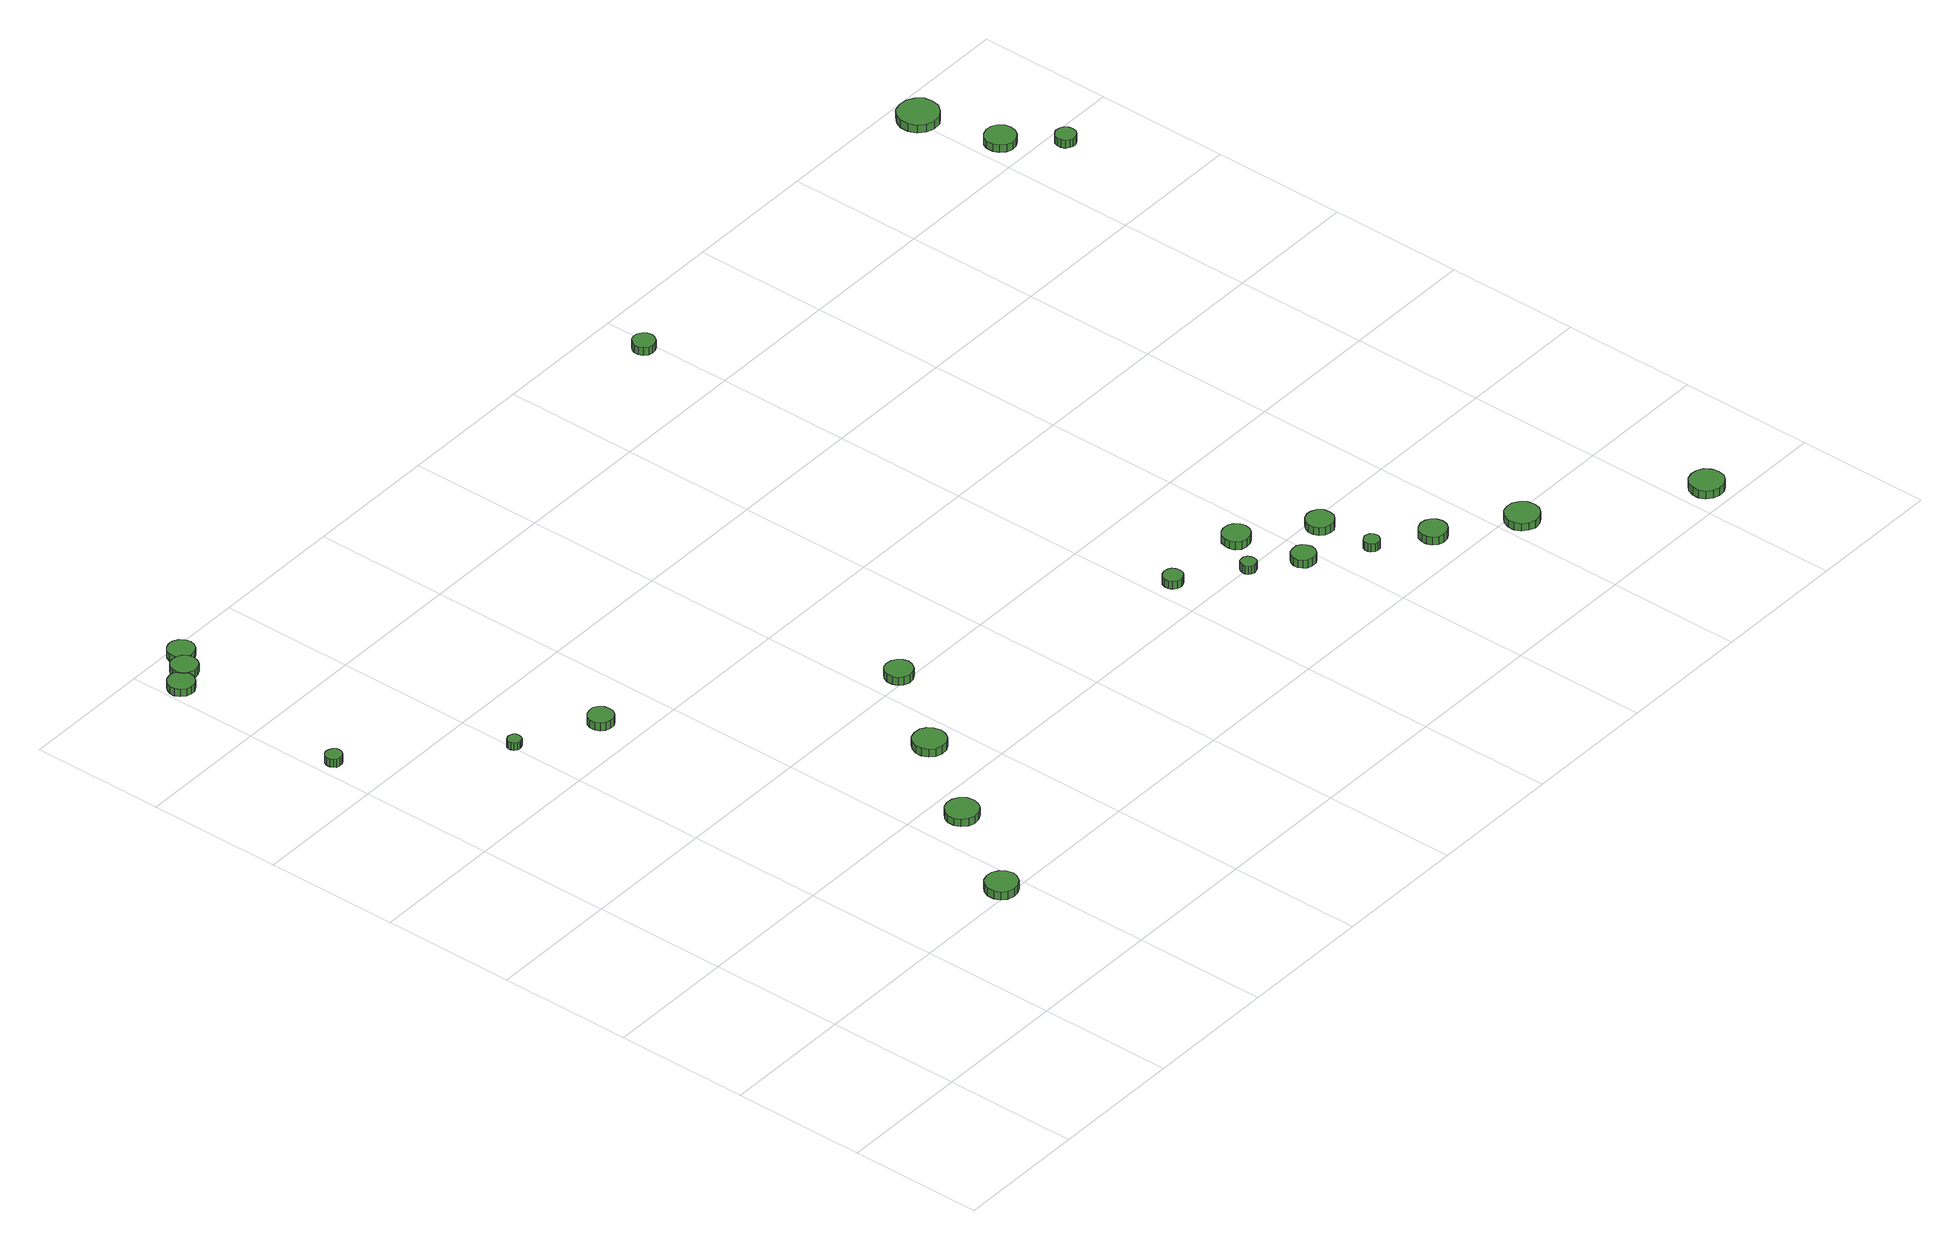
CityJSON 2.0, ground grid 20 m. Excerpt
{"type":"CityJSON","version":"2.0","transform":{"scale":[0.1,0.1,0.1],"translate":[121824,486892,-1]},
"CityObjects":{
"tree1":{"type":"SolitaryVegetationObject","attributes":{"function":"something"},"geometry":[{"type":"MultiSurface","lod":"1","boundaries":[[[0,1,2,3,4,5,6,7,8,9,10,11,12,13,14]],[[15,16,17,18,19,20,21,22,23,24,25,26,27,28,29]],[[0,29,28,1]],[[1,28,27,2]],[[2,27,26,3]],[[3,26,25,4]],[[4,25,24,5]],[[5,24,23,6]],[[6,23,22,7]],[[7,22,21,8]],[[8,21,20,9]],[[9,20,19,10]],[[10,19,18,11]],[[11,18,17,12]],[[12,17,16,13]],[[13,16,15,14]],[[14,15,29,0]]]}]},
"tree2":{"type":"SolitaryVegetationObject","attributes":{"function":"something"},"geometry":[{"type":"MultiSurface","lod":"1","boundaries":[[[30,31,32,33,34,35,36,37,38,39,40,41,42,43,44]],[[45,46,47,48,49,50,51,52,53,54,55,56,57,58,59]],[[30,59,58,31]],[[31,58,57,32]],[[32,57,56,33]],[[33,56,55,34]],[[34,55,54,35]],[[35,54,53,36]],[[36,53,52,37]],[[37,52,51,38]],[[38,51,50,39]],[[39,50,49,40]],[[40,49,48,41]],[[41,48,47,42]],[[42,47,46,43]],[[43,46,45,44]],[[44,45,59,30]]]}]},
"tree3":{"type":"SolitaryVegetationObject","attributes":{"function":"something"},"geometry":[{"type":"MultiSurface","lod":"1","boundaries":[[[60,61,62,63,64,65,66,67,68,69,70,71,72,73,74]],[[75,76,77,78,79,80,81,82,83,84,85,86,87,88,89]],[[60,89,88,61]],[[61,88,87,62]],[[62,87,86,63]],[[63,86,85,64]],[[64,85,84,65]],[[65,84,83,66]],[[66,83,82,67]],[[67,82,81,68]],[[68,81,80,69]],[[69,80,79,70]],[[70,79,78,71]],[[71,78,77,72]],[[72,77,76,73]],[[73,76,75,74]],[[74,75,89,60]]]}]},
"tree4":{"type":"SolitaryVegetationObject","attributes":{"function":"something"},"geometry":[{"type":"MultiSurface","lod":"1","boundaries":[[[90,91,92,93,94,95,96,97,98,99,100,101,102,103,104]],[[105,106,107,108,109,110,111,112,113,114,115,116,117,118,119]],[[90,119,118,91]],[[91,118,117,92]],[[92,117,116,93]],[[93,116,115,94]],[[94,115,114,95]],[[95,114,113,96]],[[96,113,112,97]],[[97,112,111,98]],[[98,111,110,99]],[[99,110,109,100]],[[100,109,108,101]],[[101,108,107,102]],[[102,107,106,103]],[[103,106,105,104]],[[104,105,119,90]]]}]},
"tree5":{"type":"SolitaryVegetationObject","attributes":{"function":"something"},"geometry":[{"type":"MultiSurface","lod":"1","boundaries":[[[120,121,122,123,124,125,126,127,128,129,130,131,132,133,134]],[[135,136,137,138,139,140,141,142,143,144,145,146,147,148,149]],[[120,149,148,121]],[[121,148,147,122]],[[122,147,146,123]],[[123,146,145,124]],[[124,145,144,125]],[[125,144,143,126]],[[126,143,142,127]],[[127,142,141,128]],[[128,141,140,129]],[[129,140,139,130]],[[130,139,138,131]],[[131,138,137,132]],[[132,137,136,133]],[[133,136,135,134]],[[134,135,149,120]]]}]},
"tree6":{"type":"SolitaryVegetationObject","attributes":{"function":"something"},"geometry":[{"type":"MultiSurface","lod":"1","boundaries":[[[150,151,152,153,154,155,156,157,158,159,160,161,162,163,164]],[[165,166,167,168,169,170,171,172,173,174,175,176,177,178,179]],[[150,179,178,151]],[[151,178,177,152]],[[152,177,176,153]],[[153,176,175,154]],[[154,175,174,155]],[[155,174,173,156]],[[156,173,172,157]],[[157,172,171,158]],[[158,171,170,159]],[[159,170,169,160]],[[160,169,168,161]],[[161,168,167,162]],[[162,167,166,163]],[[163,166,165,164]],[[164,165,179,150]]]}]},
"tree7":{"type":"SolitaryVegetationObject","attributes":{"function":"something"},"geometry":[{"type":"MultiSurface","lod":"1","boundaries":[[[180,181,182,183,184,185,186,187,188,189,190,191,192,193,194]],[[195,196,197,198,199,200,201,202,203,204,205,206,207,208,209]],[[180,209,208,181]],[[181,208,207,182]],[[182,207,206,183]],[[183,206,205,184]],[[184,205,204,185]],[[185,204,203,186]],[[186,203,202,187]],[[187,202,201,188]],[[188,201,200,189]],[[189,200,199,190]],[[190,199,198,191]],[[191,198,197,192]],[[192,197,196,193]],[[193,196,195,194]],[[194,195,209,180]]]}]},
"tree8":{"type":"SolitaryVegetationObject","attributes":{"function":"something"},"geometry":[{"type":"MultiSurface","lod":"1","boundaries":[[[210,211,212,213,214,215,216,217,218,219,220,221,222,223,224]],[[225,226,227,228,229,230,231,232,233,234,235,236,237,238,239]],[[210,239,238,211]],[[211,238,237,212]],[[212,237,236,213]],[[213,236,235,214]],[[214,235,234,215]],[[215,234,233,216]],[[216,233,232,217]],[[217,232,231,218]],[[218,231,230,219]],[[219,230,229,220]],[[220,229,228,221]],[[221,228,227,222]],[[222,227,226,223]],[[223,226,225,224]],[[224,225,239,210]]]}]},
"tree9":{"type":"SolitaryVegetationObject","attributes":{"function":"something"},"geometry":[{"type":"MultiSurface","lod":"1","boundaries":[[[240,241,242,243,244,245,246,247,248,249,250,251,252,253,254]],[[255,256,257,258,259,260,261,262,263,264,265,266,267,268,269]],[[240,269,268,241]],[[241,268,267,242]],[[242,267,266,243]],[[243,266,265,244]],[[244,265,264,245]],[[245,264,263,246]],[[246,263,262,247]],[[247,262,261,248]],[[248,261,260,249]],[[249,260,259,250]],[[250,259,258,251]],[[251,258,257,252]],[[252,257,256,253]],[[253,256,255,254]],[[254,255,269,240]]]}]},
"tree10":{"type":"SolitaryVegetationObject","attributes":{"function":"something"},"geometry":[{"type":"MultiSurface","lod":"1","boundaries":[[[270,271,272,273,274,275,276,277,278,279,280,281,282,283,284]],[[285,286,287,288,289,290,291,292,293,294,295,296,297,298,299]],[[270,299,298,271]],[[271,298,297,272]],[[272,297,296,273]],[[273,296,295,274]],[[274,295,294,275]],[[275,294,293,276]],[[276,293,292,277]],[[277,292,291,278]],[[278,291,290,279]],[[279,290,289,280]],[[280,289,288,281]],[[281,288,287,282]],[[282,287,286,283]],[[283,286,285,284]],[[284,285,299,270]]]}]},
"tree11":{"type":"SolitaryVegetationObject","attributes":{"function":"something"},"geometry":[{"type":"MultiSurface","lod":"1","boundaries":[[[300,301,302,303,304,305,306,307,308,309,310,311,312,313,314]],[[315,316,317,318,319,320,321,322,323,324,325,326,327,328,329]],[[300,329,328,301]],[[301,328,327,302]],[[302,327,326,303]],[[303,326,325,304]],[[304,325,324,305]],[[305,324,323,306]],[[306,323,322,307]],[[307,322,321,308]],[[308,321,320,309]],[[309,320,319,310]],[[310,319,318,311]],[[311,318,317,312]],[[312,317,316,313]],[[313,316,315,314]],[[314,315,329,300]]]}]},
"tree12":{"type":"SolitaryVegetationObject","attributes":{"function":"something"},"geometry":[{"type":"MultiSurface","lod":"1","boundaries":[[[330,331,332,333,334,335,336,337,338,339,340,341,342,343,344]],[[345,346,347,348,349,350,351,352,353,354,355,356,357,358,359]],[[330,359,358,331]],[[331,358,357,332]],[[332,357,356,333]],[[333,356,355,334]],[[334,355,354,335]],[[335,354,353,336]],[[336,353,352,337]],[[337,352,351,338]],[[338,351,350,339]],[[339,350,349,340]],[[340,349,348,341]],[[341,348,347,342]],[[342,347,346,343]],[[343,346,345,344]],[[344,345,359,330]]]}]},
"tree13":{"type":"SolitaryVegetationObject","attributes":{"function":"something"},"geometry":[{"type":"MultiSurface","lod":"1","boundaries":[[[360,361,362,363,364,365,366,367,368,369,370,371,372,373,374]],[[375,376,377,378,379,380,381,382,383,384,385,386,387,388,389]],[[360,389,388,361]],[[361,388,387,362]],[[362,387,386,363]],[[363,386,385,364]],[[364,385,384,365]],[[365,384,383,366]],[[366,383,382,367]],[[367,382,381,368]],[[368,381,380,369]],[[369,380,379,370]],[[370,379,378,371]],[[371,378,377,372]],[[372,377,376,373]],[[373,376,375,374]],[[374,375,389,360]]]}]},
"tree14":{"type":"SolitaryVegetationObject","attributes":{"function":"something"},"geometry":[{"type":"MultiSurface","lod":"1","boundaries":[[[390,391,392,393,394,395,396,397,398,399,400,401,402,403,404]],[[405,406,407,408,409,410,411,412,413,414,415,416,417,418,419]],[[390,419,418,391]],[[391,418,417,392]],[[392,417,416,393]],[[393,416,415,394]],[[394,415,414,395]],[[395,414,413,396]],[[396,413,412,397]],[[397,412,411,398]],[[398,411,410,399]],[[399,410,409,400]],[[400,409,408,401]],[[401,408,407,402]],[[402,407,406,403]],[[403,406,405,404]],[[404,405,419,390]]]}]},
"tree15":{"type":"SolitaryVegetationObject","attributes":{"function":"something"},"geometry":[{"type":"MultiSurface","lod":"1","boundaries":[[[420,421,422,423,424,425,426,427,428,429,430,431,432,433,434]],[[435,436,437,438,439,440,441,442,443,444,445,446,447,448,449]],[[420,449,448,421]],[[421,448,447,422]],[[422,447,446,423]],[[423,446,445,424]],[[424,445,444,425]],[[425,444,443,426]],[[426,443,442,427]],[[427,442,441,428]],[[428,441,440,429]],[[429,440,439,430]],[[430,439,438,431]],[[431,438,437,432]],[[432,437,436,433]],[[433,436,435,434]],[[434,435,449,420]]]}]},
"tree16":{"type":"SolitaryVegetationObject","attributes":{"function":"something"},"geometry":[{"type":"MultiSurface","lod":"1","boundaries":[[[450,451,452,453,454,455,456,457,458,459,460,461,462,463,464]],[[465,466,467,468,469,470,471,472,473,474,475,476,477,478,479]],[[450,479,478,451]],[[451,478,477,452]],[[452,477,476,453]],[[453,476,475,454]],[[454,475,474,455]],[[455,474,473,456]],[[456,473,472,457]],[[457,472,471,458]],[[458,471,470,459]],[[459,470,469,460]],[[460,469,468,461]],[[461,468,467,462]],[[462,467,466,463]],[[463,466,465,464]],[[464,465,479,450]]]}]},
"tree17":{"type":"SolitaryVegetationObject","attributes":{"function":"something"},"geometry":[{"type":"MultiSurface","lod":"1","boundaries":[[[480,481,482,483,484,485,486,487,488,489,490,491,492,493,494]],[[495,496,497,498,499,500,501,502,503,504,505,506,507,508,509]],[[480,509,508,481]],[[481,508,507,482]],[[482,507,506,483]],[[483,506,505,484]],[[484,505,504,485]],[[485,504,503,486]],[[486,503,502,487]],[[487,502,501,488]],[[488,501,500,489]],[[489,500,499,490]],[[490,499,498,491]],[[491,498,497,492]],[[492,497,496,493]],[[493,496,495,494]],[[494,495,509,480]]]}]},
"tree18":{"type":"SolitaryVegetationObject","attributes":{"function":"something"},"geometry":[{"type":"MultiSurface","lod":"1","boundaries":[[[510,511,512,513,514,515,516,517,518,519,520,521,522,523,524]],[[525,526,527,528,529,530,531,532,533,534,535,536,537,538,539]],[[510,539,538,511]],[[511,538,537,512]],[[512,537,536,513]],[[513,536,535,514]],[[514,535,534,515]],[[515,534,533,516]],[[516,533,532,517]],[[517,532,531,518]],[[518,531,530,519]],[[519,530,529,520]],[[520,529,528,521]],[[521,528,527,522]],[[522,527,526,523]],[[523,526,525,524]],[[524,525,539,510]]]}]},
"tree19":{"type":"SolitaryVegetationObject","attributes":{"function":"something"},"geometry":[{"type":"MultiSurface","lod":"1","boundaries":[[[540,541,542,543,544,545,546,547,548,549,550,551,552,553,554]],[[555,556,557,558,559,560,561,562,563,564,565,566,567,568,569]],[[540,569,568,541]],[[541,568,567,542]],[[542,567,566,543]],[[543,566,565,544]],[[544,565,564,545]],[[545,564,563,546]],[[546,563,562,547]],[[547,562,561,548]],[[548,561,560,549]],[[549,560,559,550]],[[550,559,558,551]],[[551,558,557,552]],[[552,557,556,553]],[[553,556,555,554]],[[554,555,569,540]]]}]},
"tree20":{"type":"SolitaryVegetationObject","attributes":{"function":"something"},"geometry":[{"type":"MultiSurface","lod":"1","boundaries":[[[570,571,572,573,574,575,576,577,578,579,580,581,582,583,584]],[[585,586,587,588,589,590,591,592,593,594,595,596,597,598,599]],[[570,599,598,571]],[[571,598,597,572]],[[572,597,596,573]],[[573,596,595,574]],[[574,595,594,575]],[[575,594,593,576]],[[576,593,592,577]],[[577,592,591,578]],[[578,591,590,579]],[[579,590,589,580]],[[580,589,588,581]],[[581,588,587,582]],[[582,587,586,583]],[[583,586,585,584]],[[584,585,599,570]]]}]},
"tree21":{"type":"SolitaryVegetationObject","attributes":{"function":"something"},"geometry":[{"type":"MultiSurface","lod":"1","boundaries":[[[600,601,602,603,604,605,606,607,608,609,610,611,612,613,614]],[[615,616,617,618,619,620,621,622,623,624,625,626,627,628,629]],[[600,629,628,601]],[[601,628,627,602]],[[602,627,626,603]],[[603,626,625,604]],[[604,625,624,605]],[[605,624,623,606]],[[606,623,622,607]],[[607,622,621,608]],[[608,621,620,609]],[[609,620,619,610]],[[610,619,618,611]],[[611,618,617,612]],[[612,617,616,613]],[[613,616,615,614]],[[614,615,629,600]]]}]},
"tree22":{"type":"SolitaryVegetationObject","attributes":{"function":"something"},"geometry":[{"type":"MultiSurface","lod":"1","boundaries":[[[630,631,632,633,634,635,636,637,638,639,640,641,642,643,644]],[[645,646,647,648,649,650,651,652,653,654,655,656,657,658,659]],[[630,659,658,631]],[[631,658,657,632]],[[632,657,656,633]],[[633,656,655,634]],[[634,655,654,635]],[[635,654,653,636]],[[636,653,652,637]],[[637,652,651,638]],[[638,651,650,639]],[[639,650,649,640]],[[640,649,648,641]],[[641,648,647,642]],[[642,647,646,643]],[[643,646,645,644]],[[644,645,659,630]]]}]},
"tree23":{"type":"SolitaryVegetationObject","attributes":{"function":"something"},"geometry":[{"type":"MultiSurface","lod":"1","boundaries":[[[660,661,662,663,664,665,666,667,668,669,670,671,672,673,674]],[[675,676,677,678,679,680,681,682,683,684,685,686,687,688,689]],[[660,689,688,661]],[[661,688,687,662]],[[662,687,686,663]],[[663,686,685,664]],[[664,685,684,665]],[[665,684,683,666]],[[666,683,682,667]],[[667,682,681,668]],[[668,681,680,669]],[[669,680,679,670]],[[670,679,678,671]],[[671,678,677,672]],[[672,677,676,673]],[[673,676,675,674]],[[674,675,689,660]]]}]}
},
"vertices":[
[37,1078,24],[36,1083,24],[33,1087,24],[28,1089,24],[23,1090,24],[18,1088,24],[15,1085,24],[13,1080,24],[13,1075,24],[15,1071,24],[18,1067,24],[23,1066,24],[28,1066,24],[33,1069,24],[36,1073,24],[36,1073,11],[33,1069,11],[28,1066,11],[23,1066,11],[18,1067,11],[15,1071,11],[13,1075,11],[13,1080,11],[15,1085,11],[18,1088,11],[23,1090,11],[28,1089,11],[33,1087,11],[36,1083,11],[37,1078,11],
[39,1335,26],[37,1343,26],[32,1350,26],[25,1354,26],[17,1354,26],[10,1352,26],[4,1346,26],[0,1339,26],[0,1331,26],[4,1324,26],[10,1318,26],[17,1316,26],[25,1316,26],[32,1320,26],[37,1327,26],[37,1327,14],[32,1320,14],[25,1316,14],[17,1316,14],[10,1318,14],[4,1324,14],[0,1331,14],[0,1339,14],[4,1346,14],[10,1352,14],[17,1354,14],[25,1354,14],[32,1350,14],[37,1343,14],[39,1335,14],
[394,214,22],[392,224,22],[386,232,22],[377,237,22],[368,238,22],[358,235,22],[351,229,22],[347,219,22],[347,209,22],[351,200,22],[358,194,22],[368,191,22],[377,192,22],[386,197,22],[392,205,22],[392,205,9],[386,197,9],[377,192,9],[368,191,9],[358,194,9],[351,200,9],[347,209,9],[347,219,9],[351,229,9],[358,235,9],[368,238,9],[377,237,9],[386,232,9],[392,224,9],[394,214,9],
[194,898,42],[193,902,42],[191,905,42],[187,907,42],[183,908,42],[179,906,42],[176,904,42],[174,900,42],[174,896,42],[176,892,42],[179,889,42],[183,888,42],[187,888,42],[191,890,42],[193,894,42],[193,894,30],[191,890,30],[187,888,30],[183,888,30],[179,889,30],[176,892,30],[174,896,30],[174,900,30],[176,904,30],[179,906,30],[183,908,30],[187,907,30],[191,905,30],[193,902,30],[194,898,30],
[69,1354,27],[67,1362,27],[63,1368,27],[55,1372,27],[47,1373,27],[40,1371,27],[34,1365,27],[30,1358,27],[30,1350,27],[34,1342,27],[40,1337,27],[47,1334,27],[55,1335,27],[63,1339,27],[67,1346,27],[67,1346,14],[63,1339,14],[55,1335,14],[47,1334,14],[40,1337,14],[34,1342,14],[30,1350,14],[30,1358,14],[34,1365,14],[40,1371,14],[47,1373,14],[55,1372,14],[63,1368,14],[67,1362,14],[69,1354,14],
[94,1379,26],[92,1387,26],[87,1394,26],[80,1398,26],[72,1399,26],[64,1396,26],[58,1391,26],[55,1383,26],[55,1375,26],[58,1368,26],[64,1362,26],[72,1360,26],[80,1361,26],[87,1365,26],[92,1371,26],[92,1371,14],[87,1365,14],[80,1361,14],[72,1360,14],[64,1362,14],[58,1368,14],[55,1375,14],[55,1383,14],[58,1391,14],[64,1396,14],[72,1399,14],[80,1398,14],[87,1394,14],[92,1387,14],[94,1379,14],
[323,848,34],[322,855,34],[317,862,34],[311,866,34],[303,866,34],[296,864,34],[290,859,34],[287,852,34],[287,844,34],[290,837,34],[296,832,34],[303,830,34],[311,830,34],[317,834,34],[322,840,34],[322,840,21],[317,834,21],[311,830,21],[303,830,21],[296,832,21],[290,837,21],[287,844,21],[287,852,21],[290,859,21],[296,864,21],[303,866,21],[311,866,21],[317,862,21],[322,855,21],[323,848,21],
[483,354,24],[481,364,24],[475,372,24],[466,377,24],[456,378,24],[447,375,24],[439,368,24],[435,359,24],[435,349,24],[439,340,24],[447,333,24],[456,330,24],[466,331,24],[475,336,24],[481,344,24],[481,344,12],[475,336,12],[466,331,12],[456,330,12],[447,333,12],[439,340,12],[435,349,12],[435,359,12],[439,368,12],[447,375,12],[456,378,12],[466,377,12],[475,372,12],[481,364,12],[483,354,12],
[568,479,30],[566,489,30],[560,497,30],[552,502,30],[542,503,30],[532,500,30],[525,493,30],[521,484,30],[521,474,30],[525,465,30],[532,458,30],[542,455,30],[552,456,30],[560,461,30],[566,469,30],[566,469,17],[560,461,17],[552,456,17],[542,455,17],[532,458,17],[525,465,17],[521,474,17],[521,484,17],[525,493,17],[532,500,17],[542,503,17],[552,502,17],[560,497,17],[566,489,17],[568,479,17],
[652,602,36],[650,610,36],[645,617,36],[638,621,36],[629,622,36],[621,620,36],[615,614,36],[612,606,36],[612,598,36],[615,590,36],[621,585,36],[629,582,36],[638,583,36],[645,587,36],[650,594,36],[650,594,23],[645,587,23],[638,583,23],[629,582,23],[621,585,23],[615,590,23],[612,598,23],[612,606,23],[615,614,23],[621,620,23],[629,622,23],[638,621,23],[645,617,23],[650,610,23],[652,602,23],
[1036,449,34],[1035,455,34],[1032,460,34],[1027,463,34],[1021,464,34],[1015,462,34],[1010,458,34],[1008,452,34],[1008,446,34],[1010,441,34],[1015,437,34],[1021,435,34],[1027,436,34],[1032,439,34],[1035,443,34],[1035,443,21],[1032,439,21],[1027,436,21],[1021,435,21],[1015,437,21],[1010,441,21],[1008,446,21],[1008,452,21],[1010,458,21],[1015,462,21],[1021,464,21],[1027,463,21],[1032,460,21],[1035,455,21],[1036,449,21],
[1120,391,33],[1119,395,33],[1117,399,33],[1112,402,33],[1108,402,33],[1103,401,33],[1100,398,33],[1098,393,33],[1098,388,33],[1100,384,33],[1103,381,33],[1108,379,33],[1112,380,33],[1117,382,33],[1119,386,33],[1119,386,20],[1117,382,20],[1112,380,20],[1108,379,20],[1103,381,20],[1100,384,20],[1098,388,20],[1098,393,20],[1100,398,20],[1103,401,20],[1108,402,20],[1112,402,20],[1117,399,20],[1119,395,20],[1120,391,20],
[1189,347,32],[1187,354,32],[1183,360,32],[1177,364,32],[1169,364,32],[1162,362,32],[1157,357,32],[1154,351,32],[1154,343,32],[1157,337,32],[1162,332,32],[1169,330,32],[1177,330,32],[1183,334,32],[1187,340,32],[1187,340,19],[1183,334,19],[1177,330,19],[1169,330,19],[1162,332,19],[1157,337,19],[1154,343,19],[1154,351,19],[1157,357,19],[1162,362,19],[1169,364,19],[1177,364,19],[1183,360,19],[1187,354,19],[1189,347,19],
[1168,443,33],[1166,451,33],[1161,458,33],[1154,462,33],[1145,463,33],[1137,460,33],[1131,455,33],[1128,447,33],[1128,439,33],[1131,431,33],[1137,425,33],[1145,423,33],[1154,424,33],[1161,428,33],[1166,435,33],[1166,435,20],[1161,428,20],[1154,424,20],[1145,423,20],[1137,425,20],[1131,431,20],[1128,439,20],[1128,447,20],[1131,455,20],[1137,460,20],[1145,463,20],[1154,462,20],[1161,458,20],[1166,451,20],[1168,443,20],
[1263,295,32],[1262,300,32],[1259,304,32],[1255,306,32],[1250,307,32],[1246,305,32],[1242,302,32],[1240,298,32],[1240,293,32],[1242,289,32],[1246,285,32],[1250,284,32],[1255,284,32],[1259,287,32],[1262,291,32],[1262,291,19],[1259,287,19],[1255,284,19],[1250,284,19],[1246,285,19],[1242,289,19],[1240,293,19],[1240,298,19],[1242,302,19],[1246,305,19],[1250,307,19],[1255,306,19],[1259,304,19],[1262,300,19],[1263,295,19],
[1262,377,32],[1261,385,32],[1256,392,32],[1248,396,32],[1240,397,32],[1232,394,32],[1226,388,32],[1223,381,32],[1223,372,32],[1226,365,32],[1232,359,32],[1240,357,32],[1248,357,32],[1256,362,32],[1261,368,32],[1261,368,19],[1256,362,19],[1248,357,19],[1240,357,19],[1232,359,19],[1226,365,19],[1223,372,19],[1223,381,19],[1226,388,19],[1232,394,19],[1240,397,19],[1248,396,19],[1256,392,19],[1261,385,19],[1262,377,19],
[1003,1326,25],[1001,1333,25],[997,1338,25],[991,1342,25],[985,1343,25],[978,1341,25],[973,1336,25],[970,1330,25],[970,1323,25],[973,1317,25],[978,1312,25],[985,1310,25],[991,1311,25],[997,1314,25],[1001,1320,25],[1001,1320,12],[997,1314,12],[991,1311,12],[985,1310,12],[978,1312,12],[973,1317,12],[970,1323,12],[970,1330,12],[973,1336,12],[978,1341,12],[985,1343,12],[991,1342,12],[997,1338,12],[1001,1333,12],[1003,1326,12],
[1341,246,33],[1339,254,33],[1334,261,33],[1327,265,33],[1318,266,33],[1310,263,33],[1304,258,33],[1301,250,33],[1301,242,33],[1304,234,33],[1310,228,33],[1318,226,33],[1327,227,33],[1334,231,33],[1339,238,33],[1339,238,20],[1334,231,20],[1327,227,20],[1318,226,20],[1310,228,20],[1304,234,20],[1301,242,20],[1301,250,20],[1304,258,20],[1310,263,20],[1318,266,20],[1327,265,20],[1334,261,20],[1339,254,20],[1341,246,20],
[1446,175,33],[1444,185,33],[1438,193,33],[1429,199,33],[1419,200,33],[1409,197,33],[1401,190,33],[1397,180,33],[1397,170,33],[1401,161,33],[1409,154,33],[1419,150,33],[1429,152,33],[1438,157,33],[1444,165,33],[1444,165,21],[1438,157,21],[1429,152,21],[1419,150,21],[1409,154,21],[1401,161,21],[1397,170,21],[1397,180,21],[1401,190,21],[1409,197,21],[1419,200,21],[1429,199,21],[1438,193,21],[1444,185,21],[1446,175,21],
[1657,30,32],[1655,40,32],[1649,49,32],[1640,54,32],[1630,55,32],[1620,52,32],[1612,45,32],[1608,35,32],[1608,25,32],[1612,16,32],[1620,9,32],[1630,6,32],[1640,7,32],[1649,12,32],[1655,20,32],[1655,20,19],[1649,12,19],[1640,7,19],[1630,6,19],[1620,9,19],[1612,16,19],[1608,25,19],[1608,35,19],[1612,45,19],[1620,52,19],[1630,55,19],[1640,54,19],[1649,49,19],[1655,40,19],[1657,30,19],
[1657,1242,24],[1655,1251,24],[1649,1259,24],[1641,1263,24],[1632,1264,24],[1623,1261,24],[1616,1255,24],[1612,1247,24],[1612,1237,24],[1616,1229,24],[1623,1222,24],[1632,1219,24],[1641,1220,24],[1649,1225,24],[1655,1233,24],[1655,1233,12],[1649,1225,12],[1641,1220,12],[1632,1219,12],[1623,1222,12],[1616,1229,12],[1612,1237,12],[1612,1247,12],[1616,1255,12],[1623,1261,12],[1632,1264,12],[1641,1263,12],[1649,1259,12],[1655,1251,12],[1657,1242,12],
[1634,1358,25],[1632,1370,25],[1624,1380,25],[1614,1386,25],[1601,1387,25],[1589,1384,25],[1580,1375,25],[1575,1364,25],[1575,1352,25],[1580,1340,25],[1589,1332,25],[1601,1328,25],[1614,1329,25],[1624,1336,25],[1632,1346,25],[1632,1346,12],[1624,1336,12],[1614,1329,12],[1601,1328,12],[1589,1332,12],[1580,1340,12],[1575,1352,12],[1575,1364,12],[1580,1375,12],[1589,1384,12],[1601,1387,12],[1614,1386,12],[1624,1380,12],[1632,1370,12],[1634,1358,12],
[1706,1176,24],[1705,1182,24],[1701,1187,24],[1696,1190,24],[1689,1191,24],[1684,1189,24],[1679,1185,24],[1677,1179,24],[1677,1173,24],[1679,1167,24],[1684,1163,24],[1689,1161,24],[1696,1162,24],[1701,1165,24],[1705,1170,24],[1705,1170,11],[1701,1165,11],[1696,1162,11],[1689,1161,11],[1684,1163,11],[1679,1167,11],[1677,1173,11],[1677,1179,11],[1679,1185,11],[1684,1189,11],[1689,1191,11],[1696,1190,11],[1701,1187,11],[1705,1182,11],[1706,1176,11]
]}
